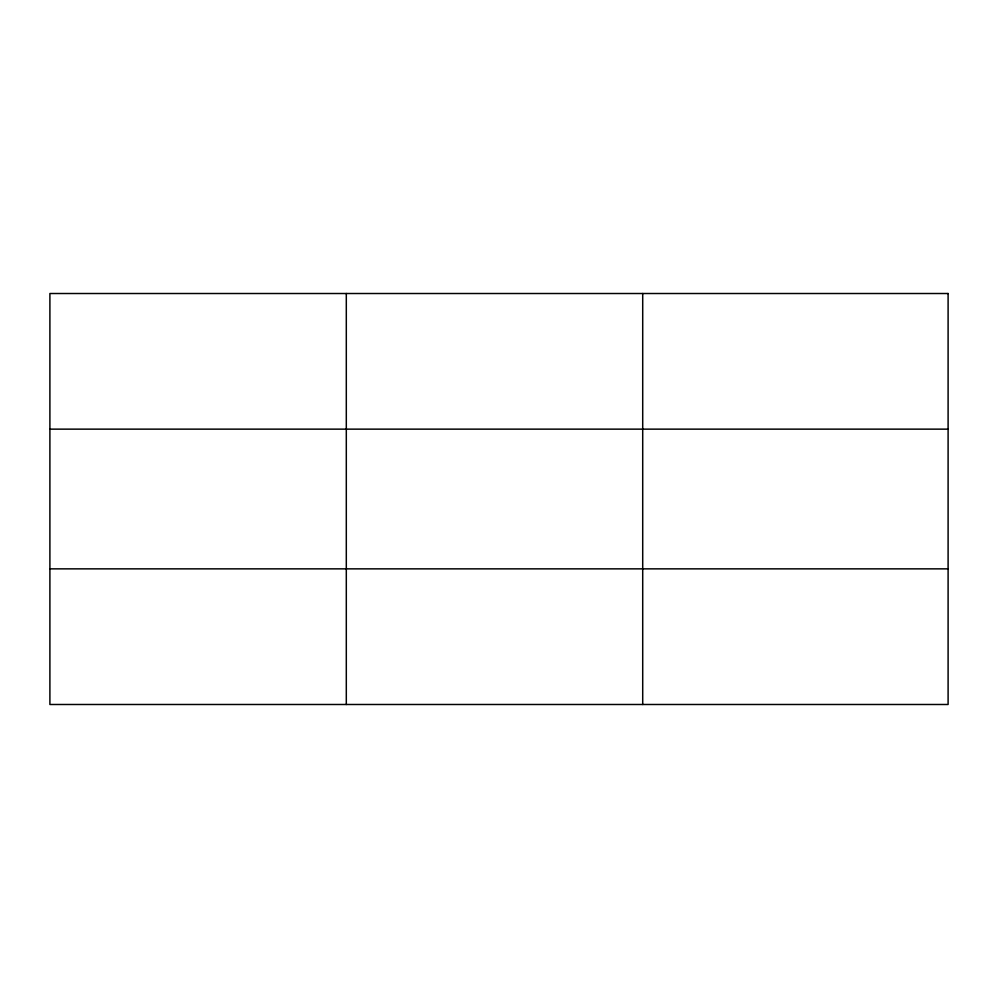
<?xml version="1.0" encoding="UTF-8"?>
<svg xmlns="http://www.w3.org/2000/svg" width="998" height="998" viewBox="0 0 998 998"><rect width="100%" height="100%" fill="white"/><g stroke="black" fill="none" stroke-linecap="round" stroke-linejoin="round"><path stroke-width="1.5" d="M346.306 704.488L346.306 293.512M642.712 704.488L642.712 293.512M49.9 429.14L948.1 429.14M49.9 568.86L948.1 568.86M948.1 293.512L948.1 704.488L49.9 704.488L49.9 293.512L948.1 293.512"/></g></svg>
